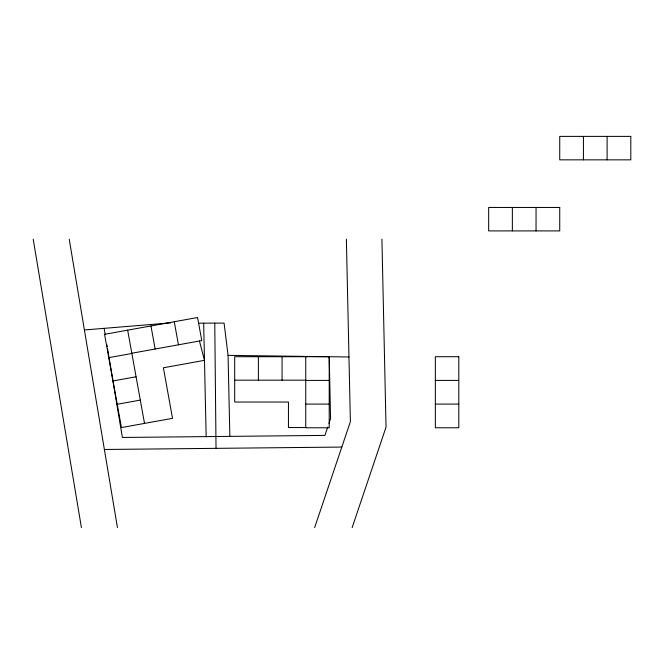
<?xml version="1.0" encoding="UTF-8"?>
<svg xmlns="http://www.w3.org/2000/svg" width="664" height="664" viewBox="0 0 664 664"><rect width="100%" height="100%" fill="white"/><g stroke="black" fill="none" stroke-linecap="round" stroke-linejoin="round"><path stroke-width="1" d="M327.742 427.027L324.92 435.401L122.383 437.46L107.551 348.741M329.004 423.308L330.572 418.66L329.211 356.717L234.691 356.717L234.691 402.044L288.45 402.044L288.45 427.541L305.755 427.541M314.636 527.614L350.384 421.69L346.376 239.189M352.136 527.614L386.041 427.143L381.916 239.189M131.829 353.24L201.756 340.591L197.582 317.517L104.572 334.332L121.437 427.574L172.524 418.337L163.385 367.781L204.487 360.344L199.441 341.005M108.788 357.647L131.87 353.472M113.004 380.953L136.087 376.778M117.221 404.268L140.295 400.093M84.403 329.975L170.739 322.862M104.381 449.486L341.811 447.071M198.478 323.169L224.083 323.102L228.067 355.364L229.852 436.364M234.691 380.165L305.755 380.165M305.755 380.406L329.211 380.406M435.352 380.406L458.807 380.406M305.755 404.094L329.211 404.094M435.352 404.094L458.807 404.094M228.067 355.364L348.957 356.983M174.275 321.733L178.442 344.807M150.96 325.949L155.135 349.023M127.654 330.157L144.511 423.4M104.14 328.348L105.169 334.465M106.871 344.666L107.211 346.708M69.222 239.189L117.437 527.614M33.2 239.189L81.415 527.614M203.665 323.152L206.164 436.887M214.762 323.127L216.032 448.349M607.112 136.386L607.112 159.841M583.424 136.386L583.424 159.841M536.047 207.45L536.047 230.906M512.359 207.45L512.359 230.906M329.211 356.717L329.211 427.782L305.755 427.782L305.755 356.717M282.067 356.717L282.067 380.165M258.379 356.717L258.379 380.165M630.8 136.386L559.735 136.386L559.735 159.841L630.8 159.841L630.8 136.386M559.735 207.45L488.671 207.45L488.671 230.906L559.735 230.906L559.735 207.45M458.807 356.717L435.352 356.717L435.352 427.782L458.807 427.782L458.807 356.717"/></g></svg>
